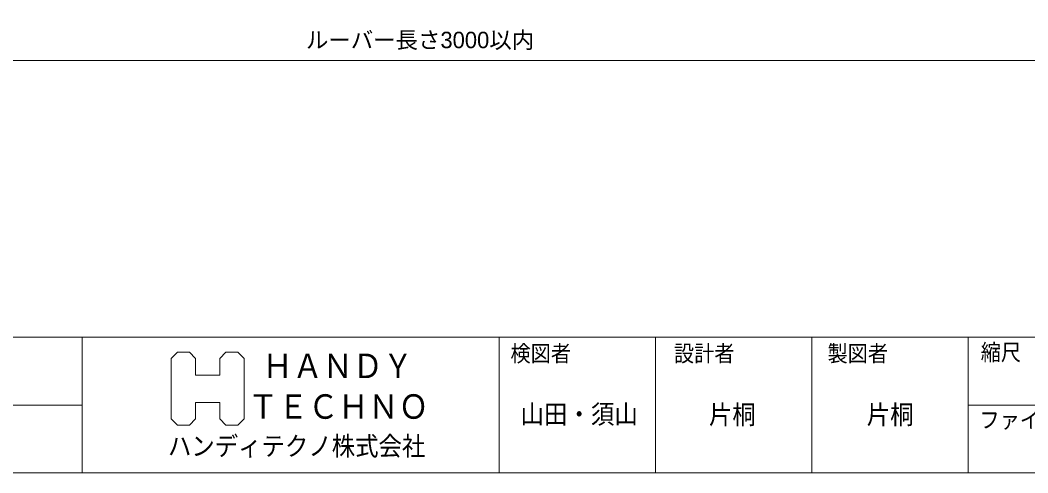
# Model space of a CAD drawing. Units: millimetres, scale not verified. Extents: x -1200 to 1200, y -342 to 342.
# Drawn here: x 882.7 to 979.3, y -271.4 to -228 of the extents above; entities that cross this region are included whole.
import ezdxf
from ezdxf.enums import TextEntityAlignment as Align

# ---------------------------------------------------------------- set-up
doc = ezdxf.new("R2010")
doc.units = ezdxf.units.MM
doc.layers.add('0-0_一般', color=7, linetype='Continuous', lineweight=9)
doc.layers.add('0-3_寸法', color=7, linetype='Continuous', lineweight=9)
doc.styles.add('Osaka', font='')
doc.styles.add('ＭＳ ゴシック', font='')
doc.styles.get('Osaka').set_extended_font_data('Osaka')
doc.styles.get('ＭＳ ゴシック').set_extended_font_data('MS Gothic')

# ---------------------------------------------------------------- blocks, each defined once
blk = doc.blocks.new('グループ-2-1')
at = {"layer": '0-0_一般'}
blk.add_lwpolyline([(138809.96, 130964.08), (138838.62, 130964.08), (138853.63, 130948.96), (138853.63, 130804.21), (138838.62, 130789.08), (138809.96, 130789.08), (138794.95, 130804.21), (138794.95, 130843.81), (138737.31, 130843.81), (138737.32, 130804.21), (138722.3, 130789.08), (138693.64, 130789.08), (138678.64, 130804.21), (138678.63, 130948.96), (138693.64, 130964.08), (138722.3, 130964.08), (138737.31, 130948.96), (138737.31, 130909.35), (138794.95, 130909.34), (138794.95, 130948.95)], close=True, dxfattribs=at)
at = {"layer": '0-0_一般', "style": 'ＭＳ ゴシック', "width": 0.9}
for s, height, p in [('ＨＡＮＤＹ', 58.77, (138897.74, 130884.33)), ('ＴＥＣＨＮＯ', 58.77, (138863.13, 130786.92)), ('ハンディテクノ株式会社', 45.71, (138670.92, 130702.55))]:
    blk.add_text(s, height=height, dxfattribs=at).set_placement(p, align=Align.BOTTOM_LEFT)

msp = doc.modelspace()

# ---------------------------------------------------------------- linework, layer by layer
at = {"layer": '0-0_一般'}
for p, q in [((888.607, -258.442), (888.607, -271.442)), ((928.607, -258.442), (928.607, -271.442)), ((943.607, -258.442), (943.607, -271.442)), ((958.607, -258.442), (958.607, -271.442)), ((973.607, -258.442), (973.607, -271.442)), ((818.607, -264.942), (888.607, -264.942)), ((973.607, -264.942), (1028.607, -264.942))]:
    msp.add_line(p, q, dxfattribs=at)
for points in [[(698.607, 1.558), (1098.607, 1.558), (1098.607, -258.442), (698.607, -258.442)], [(698.607, -258.442), (1098.607, -258.442), (1098.607, -271.442), (698.607, -271.442)]]:
    msp.add_lwpolyline(points, close=True, dxfattribs=at)
at = {"layer": '0-3_寸法'}
msp.add_line((842.196, -231.906), (1017.195, -231.906), dxfattribs=at)

# ---------------------------------------------------------------- block references
at = {"layer": '0-0_一般', "xscale": 0.04, "yscale": 0.04}
msp.add_blockref('グループ-2-1', (-4650, -5498.442), dxfattribs=at)

# ---------------------------------------------------------------- texts
at = {"layer": '0-0_一般', "style": 'ＭＳ ゴシック', "width": 0.9}
for s, height, p in [('検図者', 1.576, (929.696, -261.255)), ('設計者', 1.576, (945.381, -261.255)), ('製図者', 1.576, (960.109, -261.255)), ('縮尺', 1.576, (974.808, -261.143)), ('山田・須山', 1.833, (930.659, -267.282)), ('片桐', 1.833, (948.731, -267.32)), ('片桐', 1.833, (963.869, -267.32)), ('ファイル名', 1.576, (974.692, -267.625))]:
    msp.add_text(s, height=height, dxfattribs=at).set_placement(p, align=Align.BOTTOM_LEFT)
at = {"layer": '0-3_寸法', "style": 'Osaka'}
msp.add_text('ルーバー長さ3000以内', height=1.576, dxfattribs=at).set_placement((910.076, -231.196), align=Align.BOTTOM_LEFT)

doc.saveas('drawing.dxf')
